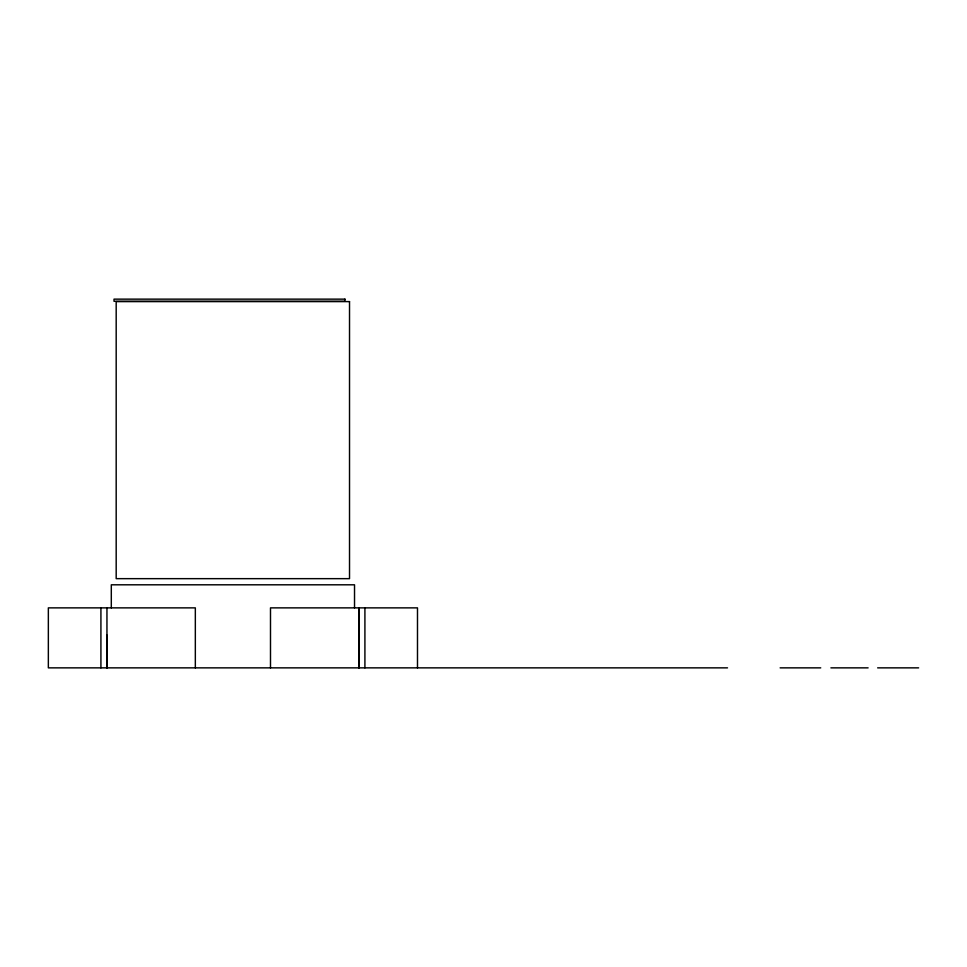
<?xml version="1.0" encoding="UTF-8"?>
<svg xmlns="http://www.w3.org/2000/svg" width="967" height="967" viewBox="0 0 967 967"><rect width="100%" height="100%" fill="white"/><g stroke="black" fill="none" stroke-linecap="round" stroke-linejoin="round"><path stroke-width="1.45" d="M106.95 607.868L106.95 667.859L106.95 635.089M195.334 667.859L195.334 607.868L48.35 607.868L48.35 667.859L727.51 667.859M270.494 667.859L270.494 607.868L417.49 607.868L417.49 667.859M364.91 667.859L364.91 607.868M780.127 667.859L820.741 667.859M830.907 667.859L868.112 667.859M877.649 667.859L918.626 667.859M354.526 607.868L354.526 584.805L111.302 584.805L111.302 607.868M100.919 607.868L100.919 667.859M358.89 607.868L358.89 667.859L358.89 607.868M344.953 299.141L114.021 299.141L114.021 301.281L344.953 301.281L344.953 299.141M349.522 301.595L116.185 301.595L116.185 578.653L349.522 578.653L349.522 301.595"/></g></svg>
